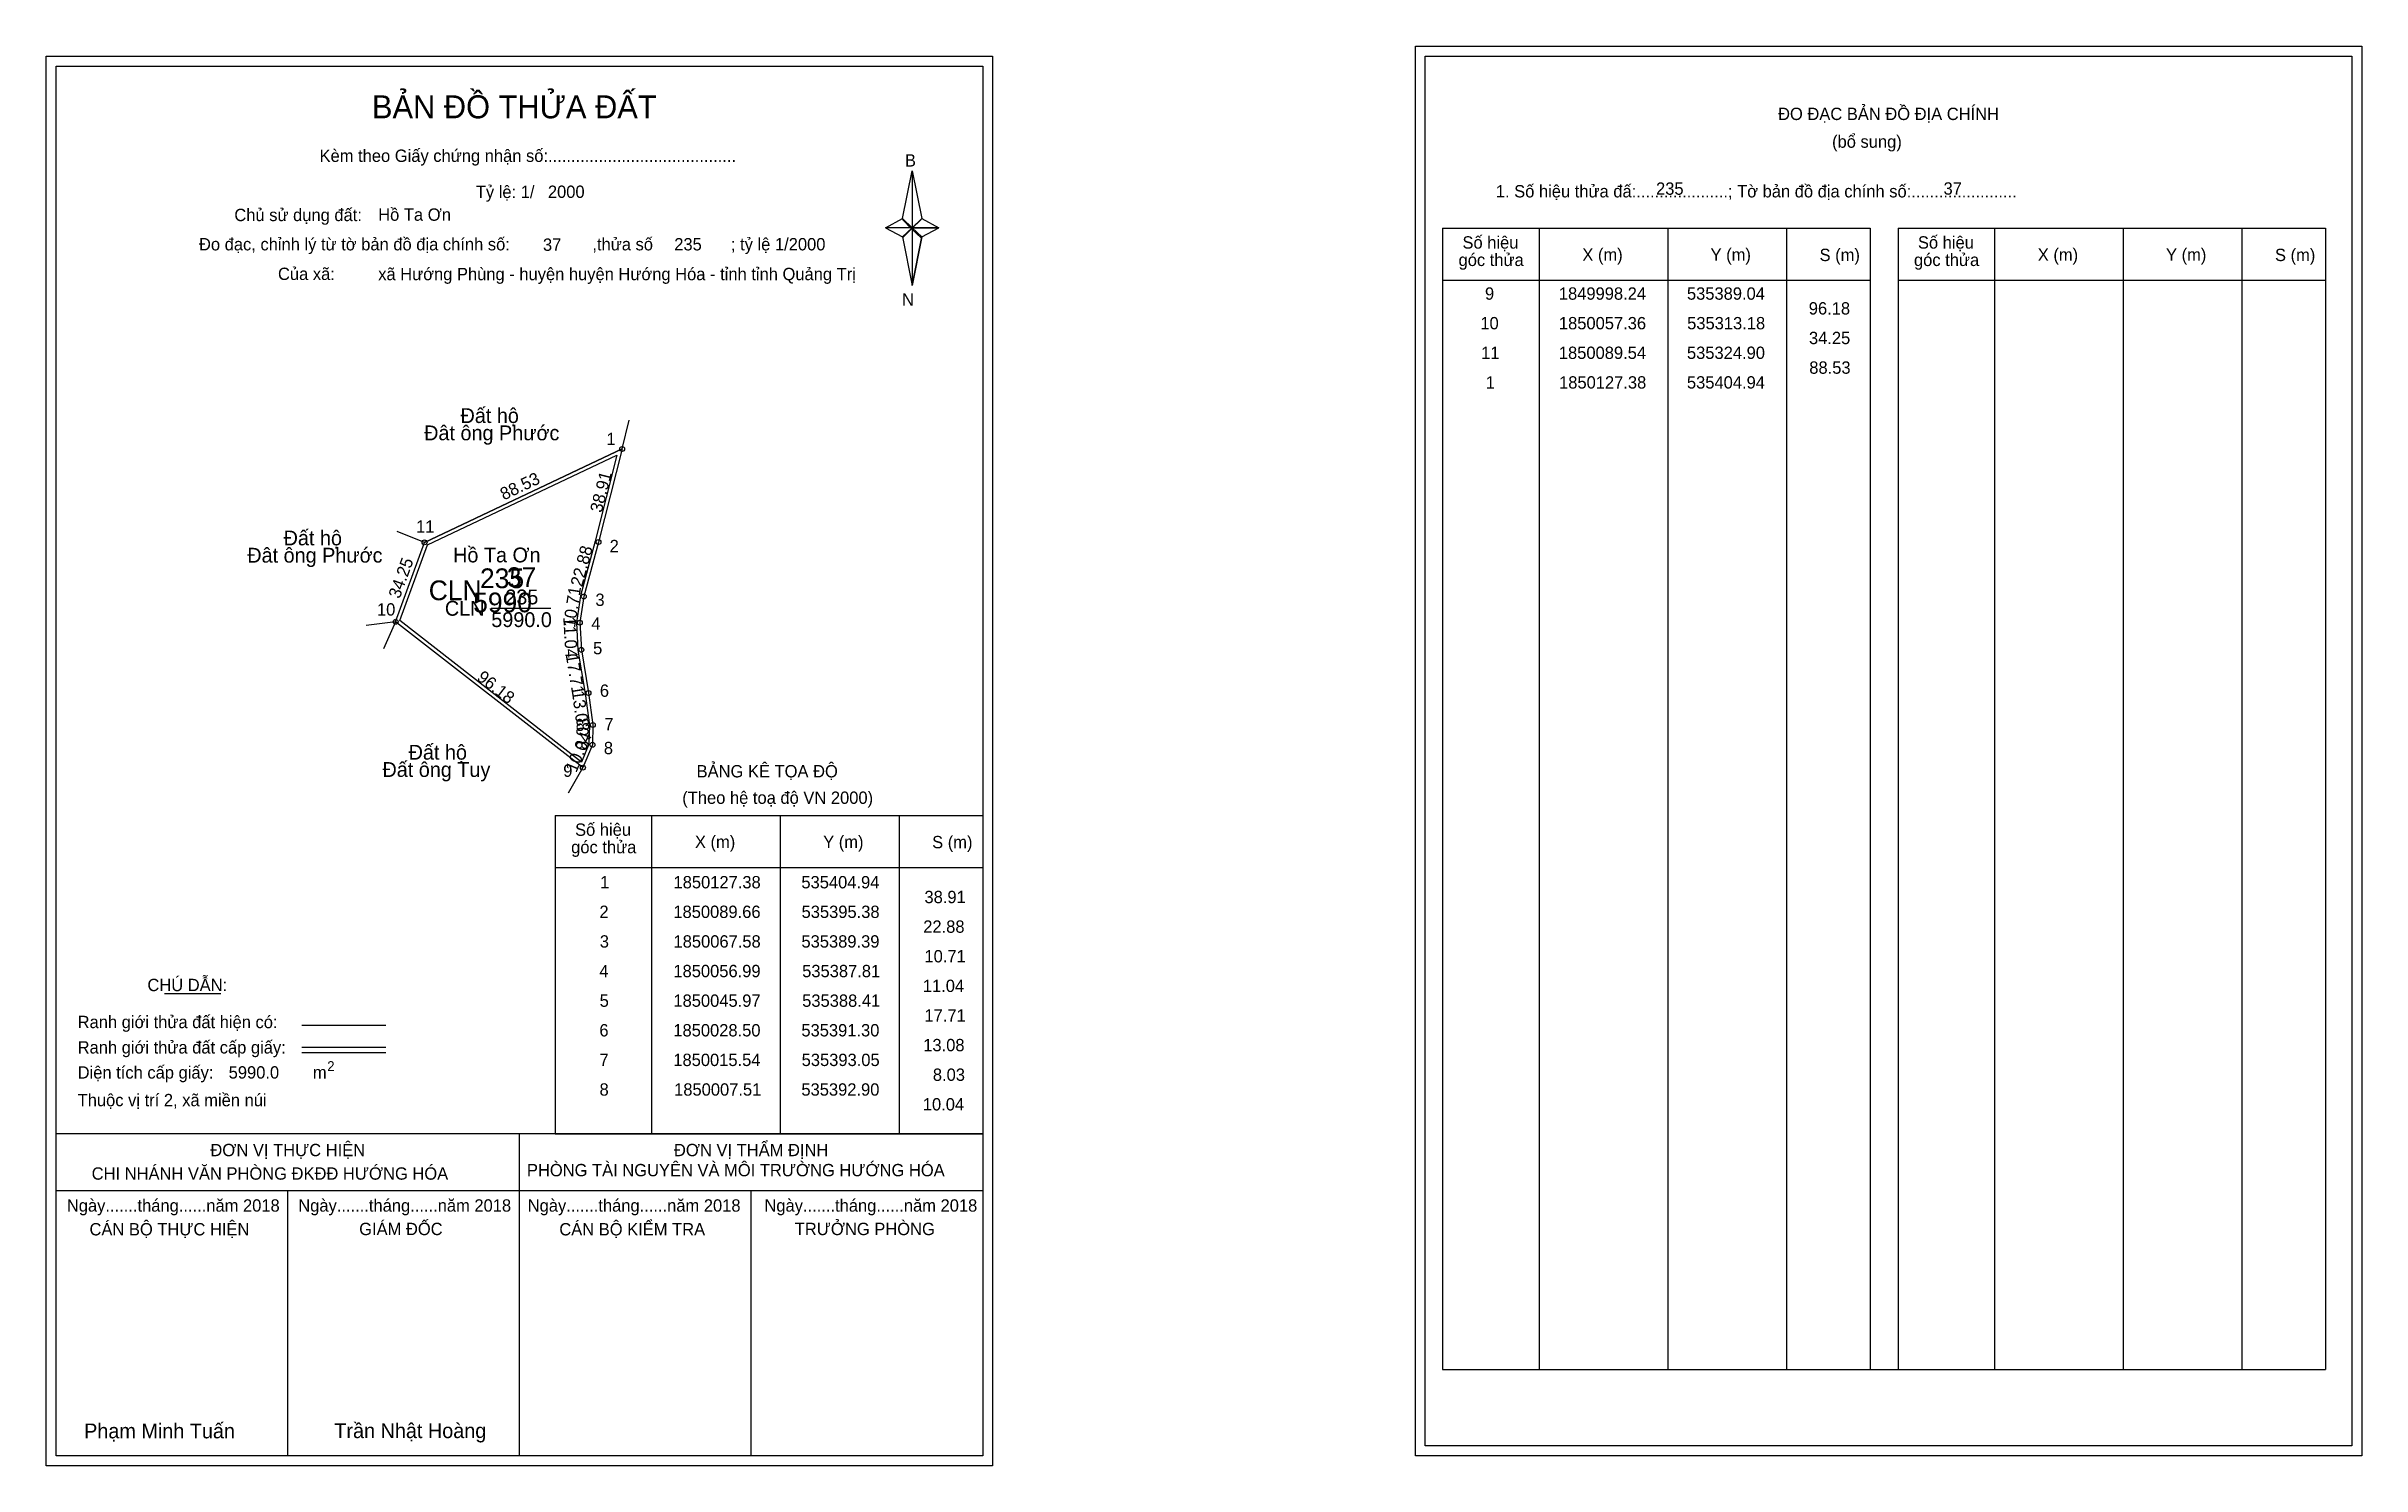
# Model space of a CAD drawing. Extents: x 535172 to 536110, y 1849715 to 1850291.
import ezdxf

# ---------------------------------------------------------------- set-up
doc = ezdxf.new("R2010")
doc.units = 0
for name, color, linetype in [('Level 1', 7, 'Continuous'), ('Level 10', 7, 'Continuous'), ('Level 11', 7, 'Continuous'), ('Level 13', 7, 'Continuous'), ('Level 2', 7, 'Continuous'), ('Level 27', 7, 'Continuous'), ('Level 3', 7, 'Continuous'), ('Level 36', 7, 'Continuous'), ('Level 4', 7, 'Continuous'), ('Level 49', 7, 'Continuous'), ('Level 5', 7, 'Continuous'), ('Level 53', 7, 'Continuous'), ('Level 55', 7, 'Continuous'), ('Level 6', 7, 'Continuous'), ('Level 63', 7, 'Continuous'), ('Level 7', 7, 'Continuous'), ('Level 9', 7, 'Continuous')]:
    doc.layers.add(name, color=color, linetype=linetype)

msp = doc.modelspace()

# ---------------------------------------------------------------- linework, layer by layer
at = {"layer": 'Level 1'}
for p, q in [((535730.3, 1850286.54), (535730.3, 1850286.54)), ((535175.65, 1850282.54), (535175.65, 1850282.54)), ((535518.5, 1850220.77), (535522.43, 1850240.05)), ((535522.43, 1850240.05), (535522.43, 1850217)), ((535522.43, 1850240.05), (535526.37, 1850220.77)), ((535511.61, 1850217), (535518.5, 1850220.77)), ((535518.5, 1850220.77), (535522.43, 1850217)), ((535526.37, 1850220.77), (535522.43, 1850217)), ((535522.14, 1850216.57), (535518.5, 1850220.33)), ((535522.43, 1850217), (535518.5, 1850213.32)), ((535522.14, 1850216.57), (535518.5, 1850212.88)), ((535518.5, 1850212.88), (535522.14, 1850216.57)), ((535518.5, 1850213.32), (535522.43, 1850193.6)), ((535526.07, 1850220.33), (535522.14, 1850216.57)), ((535522.14, 1850216.57), (535526.07, 1850220.33)), ((535526.07, 1850212.88), (535522.14, 1850216.57)), ((535522.43, 1850217), (535522.43, 1850193.6)), ((535522.43, 1850217), (535533.25, 1850217)), ((535522.43, 1850217), (535526.37, 1850213.32)), ((535526.37, 1850213.32), (535522.43, 1850193.6)), ((535526.37, 1850213.32), (535533.25, 1850217)), ((535737.36, 1850216.83), (535910.57, 1850216.83)), ((535776.54, 1849754.3), (535776.54, 1850216.83)), ((535828.69, 1849754.3), (535828.69, 1850216.83)), ((535876.63, 1850216.83), (535876.63, 1849754.3)), ((535910.57, 1850216.83), (535910.57, 1849754.3)), ((535921.88, 1850216.83), (536095.08, 1850216.83)), ((535961.06, 1849754.3), (535961.06, 1850216.83)), ((536013.2, 1849754.3), (536013.2, 1850216.83)), ((536061.15, 1850216.83), (536061.15, 1849754.3)), ((536095.08, 1850216.83), (536095.08, 1849754.3)), ((535737.36, 1850195.77), (535910.57, 1850195.77)), ((535921.88, 1850195.77), (536095.08, 1850195.77)), ((535377.84, 1849978.88), (535551.04, 1849978.88)), ((535417.02, 1849849.83), (535417.02, 1849978.88)), ((535469.16, 1849849.83), (535469.16, 1849978.88)), ((535517.11, 1849978.88), (535517.11, 1849849.83)), ((535377.84, 1849957.83), (535551.04, 1849957.83)), ((535219.49, 1849906.67), (535242.29, 1849906.67)), ((535275.22, 1849893.86), (535309.24, 1849893.86)), ((535275.22, 1849884.96), (535309.24, 1849884.96)), ((535275.22, 1849882.77), (535309.24, 1849882.77)), ((535389.31, 1849849.83), (535175.65, 1849849.83)), ((535551.04, 1849849.83), (535341.36, 1849849.83)), ((535363.35, 1849719.39), (535363.35, 1849849.83)), ((535377.84, 1849849.83), (535551.04, 1849849.83)), ((535551.05, 1849826.73), (535175.65, 1849826.73)), ((535269.5, 1849719.39), (535269.5, 1849826.73)), ((535457.2, 1849719.39), (535457.2, 1849826.73)), ((535737.36, 1849754.3), (536095.08, 1849754.3)), ((535551.04, 1849719.39), (535551.04, 1849719.39)), ((536105.7, 1849723.39), (536105.7, 1849723.39))]:
    msp.add_line(p, q, dxfattribs=at)
for points in [[(535518.5, 1850220.77), (535522.43, 1850240.05), (535522.43, 1850217)], [(535522.43, 1850217), (535526.37, 1850220.77), (535533.25, 1850217)], [(535511.61, 1850217), (535518.5, 1850213.32), (535522.43, 1850217)], [(535522.43, 1850217), (535522.43, 1850193.6), (535526.37, 1850213.32)]]:
    msp.add_lwpolyline(points, close=True, dxfattribs=at)
at = {"layer": 'Level 10'}
for p, q in [((535404.94, 1850127.38), (535324.9, 1850089.54)), ((535388.41, 1850045.97), (535391.3, 1850028.5))]:
    msp.add_line(p, q, dxfattribs=at)
for points in [[(535389.04, 1849998.24), (535313.18, 1850057.36), (535324.9, 1850089.54), (535404.94, 1850127.38), (535395.38, 1850089.66), (535389.39, 1850067.58), (535387.81, 1850056.99), (535388.41, 1850045.97), (535391.3, 1850028.5), (535393.05, 1850015.54), (535392.9, 1850007.51)], [(535388.45, 1850000.47), (535314.84, 1850057.84), (535326.02, 1850088.52), (535402.85, 1850124.84), (535394.03, 1850090.02), (535388.02, 1850067.87), (535386.4, 1850057.06), (535387.02, 1850045.82), (535389.92, 1850028.29), (535391.65, 1850015.46), (535391.51, 1850007.8)]]:
    msp.add_lwpolyline(points, close=True, dxfattribs=at)
at = {"layer": 'Level 11'}
for centre in [(535404.94, 1850127.38), (535324.9, 1850089.54), (535395.38, 1850089.66), (535389.39, 1850067.58), (535313.18, 1850057.36), (535387.81, 1850056.99), (535388.41, 1850045.97), (535391.3, 1850028.5), (535393.05, 1850015.54), (535392.9, 1850007.51), (535389.04, 1849998.24), (535389.04, 1849998.24)]:
    msp.add_circle(centre, 1, dxfattribs=at)
at = {"layer": 'Level 27'}
for p, q in [((535404.94, 1850127.38), (535407.74, 1850139.05)), ((535324.9, 1850089.54), (535313.73, 1850093.93)), ((535313.18, 1850057.36), (535301.29, 1850055.78)), ((535313.18, 1850057.36), (535308.26, 1850046.41)), ((535389.04, 1849998.24), (535383.04, 1849987.85))]:
    msp.add_line(p, q, dxfattribs=at)
at = {"layer": 'Level 3'}
for p, q in [((535737.36, 1850216.83), (535737.36, 1849754.3)), ((535921.88, 1850216.83), (535921.88, 1849754.3)), ((535377.84, 1849978.88), (535377.84, 1849849.83))]:
    msp.add_line(p, q, dxfattribs=at)
at = {"layer": 'Level 63'}
for points in [[(535171.65, 1850286.54), (535555.05, 1850286.54), (535555.05, 1849715.39), (535171.65, 1849715.39)], [(535726.3, 1850290.54), (536109.7, 1850290.54), (536109.7, 1849719.39), (535726.3, 1849719.39)], [(535730.3, 1850286.54), (536105.7, 1850286.54), (536105.7, 1849723.39), (535730.3, 1849723.39)], [(535175.65, 1850282.54), (535551.05, 1850282.54), (535551.05, 1849719.39), (535175.65, 1849719.39)]]:
    msp.add_lwpolyline(points, close=True, dxfattribs=at)
at = {"layer": 'Level 9'}
msp.add_line((535351.92, 1850062.81), (535376, 1850062.81), dxfattribs=at)

# ---------------------------------------------------------------- texts
at = {"layer": 'Level 1'}
for s, height, p in [('BẢN ĐỒ THỬA ĐẤT', 9.3313, (535303.58, 1850261.35)), ('ĐO ĐẠC BẢN ĐỒ ĐỊA CHÍNH', 5, (535873.25, 1850260.66)), ('Kèm theo Giấy chứng nhận số:.........................................', 5, (535282.35, 1850243.69)), ('(bổ sung)', 5, (535895.13, 1850249.42)), ('B', 5, (535519.52, 1850241.81)), ('1. Số hiệu thửa đấ:....................; Tờ bản đồ địa chính số:.......................', 5, (535758.91, 1850229.3)), ('Chủ sử dụng đất:', 5, (535247.83, 1850219.7)), ('Đo đạc, chỉnh lý từ tờ bản đồ địa chính số:                  ,thửa số                 ; tỷ lệ 1/2000', 5, (535233.51, 1850207.84)), ('Số hiệu', 5, (535745.39, 1850208.56)), ('Số hiệu', 5, (535929.91, 1850208.56)), ('góc thửa', 5, (535743.81, 1850201.5)), ('X (m)', 5, (535793.96, 1850203.61)), ('Y (m)', 5, (535845.91, 1850203.61)), ('S (m)', 5, (535890.07, 1850203.51)), ('góc thửa', 5, (535928.32, 1850201.5)), ('X (m)', 5, (535978.47, 1850203.61)), ('Y (m)', 5, (536030.43, 1850203.61)), ('S (m)', 5, (536074.58, 1850203.51)), ('Của xã:', 5, (535265.51, 1850195.84)), ('N', 5, (535518.32, 1850185.47)), ('BẢNG KÊ TỌA ĐỘ', 5, (535435.11, 1849994.29)), ('(Theo hệ toạ độ VN 2000)', 5, (535429.3, 1849983.57)), ('góc thửa', 5, (535384.29, 1849963.56)), ('Số hiệu', 5, (535385.87, 1849970.62)), ('X (m)', 5, (535434.43, 1849965.67)), ('Y (m)', 5, (535486.39, 1849965.67)), ('S (m)', 5, (535530.54, 1849965.57)), ('CHÚ DẪN:', 5, (535212.61, 1849907.68)), ('Ranh giới thửa đất hiện có:', 5, (535184.35, 1849892.68)), ('Ranh giới thửa đất cấp giấy:', 5, (535184.35, 1849882.4)), ('Diện tích cấp giấy:', 5, (535184.35, 1849872.24)), ('m', 5, (535279.66, 1849872.28)), ('2', 4, (535285.45, 1849875.3)), ('Thuộc vị trí 2, xã miền núi', 5, (535184.35, 1849861.04)), ('ĐƠN VỊ THỰC HIỆN', 5, (535238.12, 1849840.8)), ('ĐƠN VỊ THẨM ĐỊNH', 5, (535425.92, 1849840.8)), ('CHI NHÁNH VĂN PHÒNG ĐKĐĐ HƯỚNG HÓA', 5, (535190.03, 1849831.28)), ('PHÒNG TÀI NGUYÊN VÀ MÔI TRƯỜNG HƯỚNG HÓA', 5, (535366.37, 1849832.66)), ('Ngày.......tháng......năm 2018', 5, (535179.98, 1849818.33)), ('Ngày.......tháng......năm 2018', 5, (535273.73, 1849818.33)), ('Ngày.......tháng......năm 2018', 5, (535366.68, 1849818.33)), ('Ngày.......tháng......năm 2018', 5, (535462.59, 1849818.33)), ('CÁN BỘ THỰC HIỆN', 5, (535189.15, 1849808.7)), ('GIÁM ĐỐC', 5, (535298.41, 1849808.82)), ('CÁN BỘ KIỂM TRA', 5, (535379.49, 1849808.7)), ('TRƯỞNG PHÒNG', 5, (535474.87, 1849808.82)), ('Phạm Minh Tuấn', 6, (535186.97, 1849726.47)), ('Trần Nhật Hoàng', 6, (535288.35, 1849726.57))]:
    msp.add_text(s, height=height, dxfattribs=at).set_placement(p)
at = {"layer": 'Level 11'}
msp.add_text('Tỷ lệ: 1/', height=5, dxfattribs=at).set_placement((535345.66, 1850229.06))
at = {"layer": 'Level 13'}
for s, p in [('CLN', (535333.13, 1850059.81)), ('5990.0', (535351.93, 1850055.21)), ('235', (535357.6, 1850064.41))]:
    msp.add_text(s, height=6, dxfattribs=at).set_placement(p)
at = {"layer": 'Level 2'}
msp.add_text('Hồ Ta Ơn', height=6, dxfattribs=at).set_placement((535336.45, 1850081.42))
at = {"layer": 'Level 3'}
msp.add_text('CLN ', height=8, dxfattribs=at).set_placement((535326.59, 1850066.08))
at = {"layer": 'Level 36'}
for s, p in [('Đât ông Phước', (535324.73, 1850130.89)), ('Đất hộ', (535339.46, 1850137.89)), ('Đất hộ', (535267.79, 1850088.32)), ('Đât ông Phước', (535253.07, 1850081.32)), ('Đất hộ', (535318.43, 1850001.48)), ('Đất ông Tuy', (535307.84, 1849994.48))]:
    msp.add_text(s, height=6, dxfattribs=at).set_placement(p)
at = {"layer": 'Level 4'}
msp.add_text('235', height=8, dxfattribs=at).set_placement((535347.35, 1850070.97))
at = {"layer": 'Level 49'}
for s, rotation, p in [('88.53', 25.30308, (535357, 1850106.49)), ('38.91', 75.77806, (535396.68, 1850101.3)), ('34.25', 69.98831, (535314.78, 1850066.42)), ('22.88', 74.82176, (535388.72, 1850071.22)), ('10.71', 81.51422, (535385.86, 1850054.75)), ('11.04', 273.11648, (535381.07, 1850059.29)), ('17.71', 279.39317, (535382.06, 1850043.91)), ('96.18', 322.06963, (535345.71, 1850034.04)), ('13.08', 277.69018, (535384.55, 1850029.16)), ('8.03', 88.92984, (535391.26, 1850005.4)), ('10.04', 67.3933, (535386.35, 1849995.94))]:
    msp.add_text(s, height=5, rotation=rotation, dxfattribs=at).set_placement(p)
at = {"layer": 'Level 5'}
msp.add_text('5990', height=8, dxfattribs=at).set_placement((535344.6, 1850061.19))
at = {"layer": 'Level 53'}
for s, p in [('9', (535754.51, 1850187.85)), ('1849998.24', (535784.44, 1850187.85)), ('535389.04', (535836.33, 1850187.85)), ('96.18', (535885.7, 1850181.85)), ('10', (535752.64, 1850175.85)), ('1850057.36', (535784.46, 1850175.85)), ('535313.18', (535836.42, 1850175.85)), ('34.25', (535885.77, 1850169.85)), ('11', (535752.96, 1850163.85)), ('1850089.54', (535784.44, 1850163.85)), ('535324.90', (535836.34, 1850163.85)), ('1', (535754.81, 1850151.85)), ('1850127.38', (535784.53, 1850151.85)), ('535404.94', (535836.33, 1850151.85)), ('88.53', (535885.9, 1850157.85)), ('1', (535396.04, 1849949.33)), ('1850127.38', (535425.76, 1849949.33)), ('535404.94', (535477.56, 1849949.33)), ('2', (535395.74, 1849937.33)), ('1850089.66', (535425.69, 1849937.33)), ('535395.38', (535477.64, 1849937.33)), ('38.91', (535527.42, 1849943.33)), ('3', (535395.89, 1849925.33)), ('1850067.58', (535425.76, 1849925.33)), ('535389.39', (535477.59, 1849925.33)), ('22.88', (535526.93, 1849931.33)), ('10.71', (535527.42, 1849919.33)), ('4', (535395.71, 1849913.33)), ('1850056.99', (535425.7, 1849913.33)), ('535387.81', (535477.88, 1849913.33)), ('11.04', (535526.76, 1849907.33)), ('5', (535395.83, 1849901.33)), ('1850045.97', (535425.71, 1849901.33)), ('535388.41', (535477.88, 1849901.33)), ('6', (535395.72, 1849889.33)), ('1850028.50', (535425.68, 1849889.33)), ('535391.30', (535477.56, 1849889.33)), ('17.71', (535527.42, 1849895.33)), ('13.08', (535526.93, 1849883.33)), ('7', (535395.75, 1849877.33)), ('1850015.54', (535425.67, 1849877.33)), ('535393.05', (535477.67, 1849877.33)), ('8.03', (535530.82, 1849871.33)), ('8', (535395.79, 1849865.33)), ('1850007.51', (535426, 1849865.33)), ('535392.90', (535477.56, 1849865.33)), ('10.04', (535526.76, 1849859.33))]:
    msp.add_text(s, height=5, dxfattribs=at).set_placement(p)
at = {"layer": 'Level 55'}
for s, height, p in [('1', 0.8, (535404.72, 1850127.38)), ('0', 0.22, (535404.86, 1850127.16)), ('0', 0.22, (535404.86, 1850127.16)), ('11', 0.8, (535324.38, 1850089.54)), ('0', 0.22, (535324.82, 1850089.32)), ('0', 0.22, (535324.82, 1850089.32)), ('0', 0.22, (535324.82, 1850089.32)), ('0', 0.22, (535324.82, 1850089.32)), ('2', 0.8, (535395.11, 1850089.66)), ('3', 0.8, (535389.14, 1850067.58)), ('10', 0.8, (535312.61, 1850057.36)), ('0', 0.22, (535313.1, 1850057.14)), ('0', 0.22, (535313.1, 1850057.14)), ('0', 0.22, (535313.1, 1850057.14)), ('4', 0.8, (535387.53, 1850056.99)), ('5', 0.8, (535388.15, 1850045.97)), ('6', 0.8, (535391.03, 1850028.5)), ('7', 0.8, (535392.78, 1850015.54)), ('8', 0.8, (535392.64, 1850007.51)), ('9', 0.8, (535388.77, 1849998.24)), ('0', 0.22, (535388.96, 1849998.02))]:
    msp.add_text(s, height=height, dxfattribs=at).set_placement(p)
at = {"layer": 'Level 6'}
for s, p in [('2000', (535374.86, 1850229.1)), ('235', (535823.81, 1850230.38)), ('37', (535940.3, 1850230.42)), ('Hồ Ta Ơn', (535306.1, 1850219.84)), ('37', (535372.86, 1850207.66)), ('235', (535426.05, 1850207.82)), ('xã Hướng Phùng - huyện huyện Hướng Hóa - tỉnh tỉnh Quảng Trị', (535306.12, 1850195.76)), ('5990.0', (535245.53, 1849872.25))]:
    msp.add_text(s, height=5, dxfattribs=at).set_placement(p)
at = {"layer": 'Level 7'}
msp.add_text('37', height=8, dxfattribs=at).set_placement((535358.21, 1850071.42))
at = {"layer": 'Level 9'}
for s, p in [('1', (535398.58, 1850128.92)), ('11', (535321.45, 1850093.44)), ('2', (535399.88, 1850085.54)), ('10', (535305.61, 1850059.85)), ('3', (535394.11, 1850063.77)), ('4', (535392.48, 1850054.19)), ('5', (535393.17, 1850044.17)), ('6', (535395.92, 1850026.95)), ('7', (535397.76, 1850013.41)), ('8', (535397.53, 1850003.7)), ('9', (535381.07, 1849994.51))]:
    msp.add_text(s, height=5, dxfattribs=at).set_placement(p)

doc.saveas('drawing.dxf')
